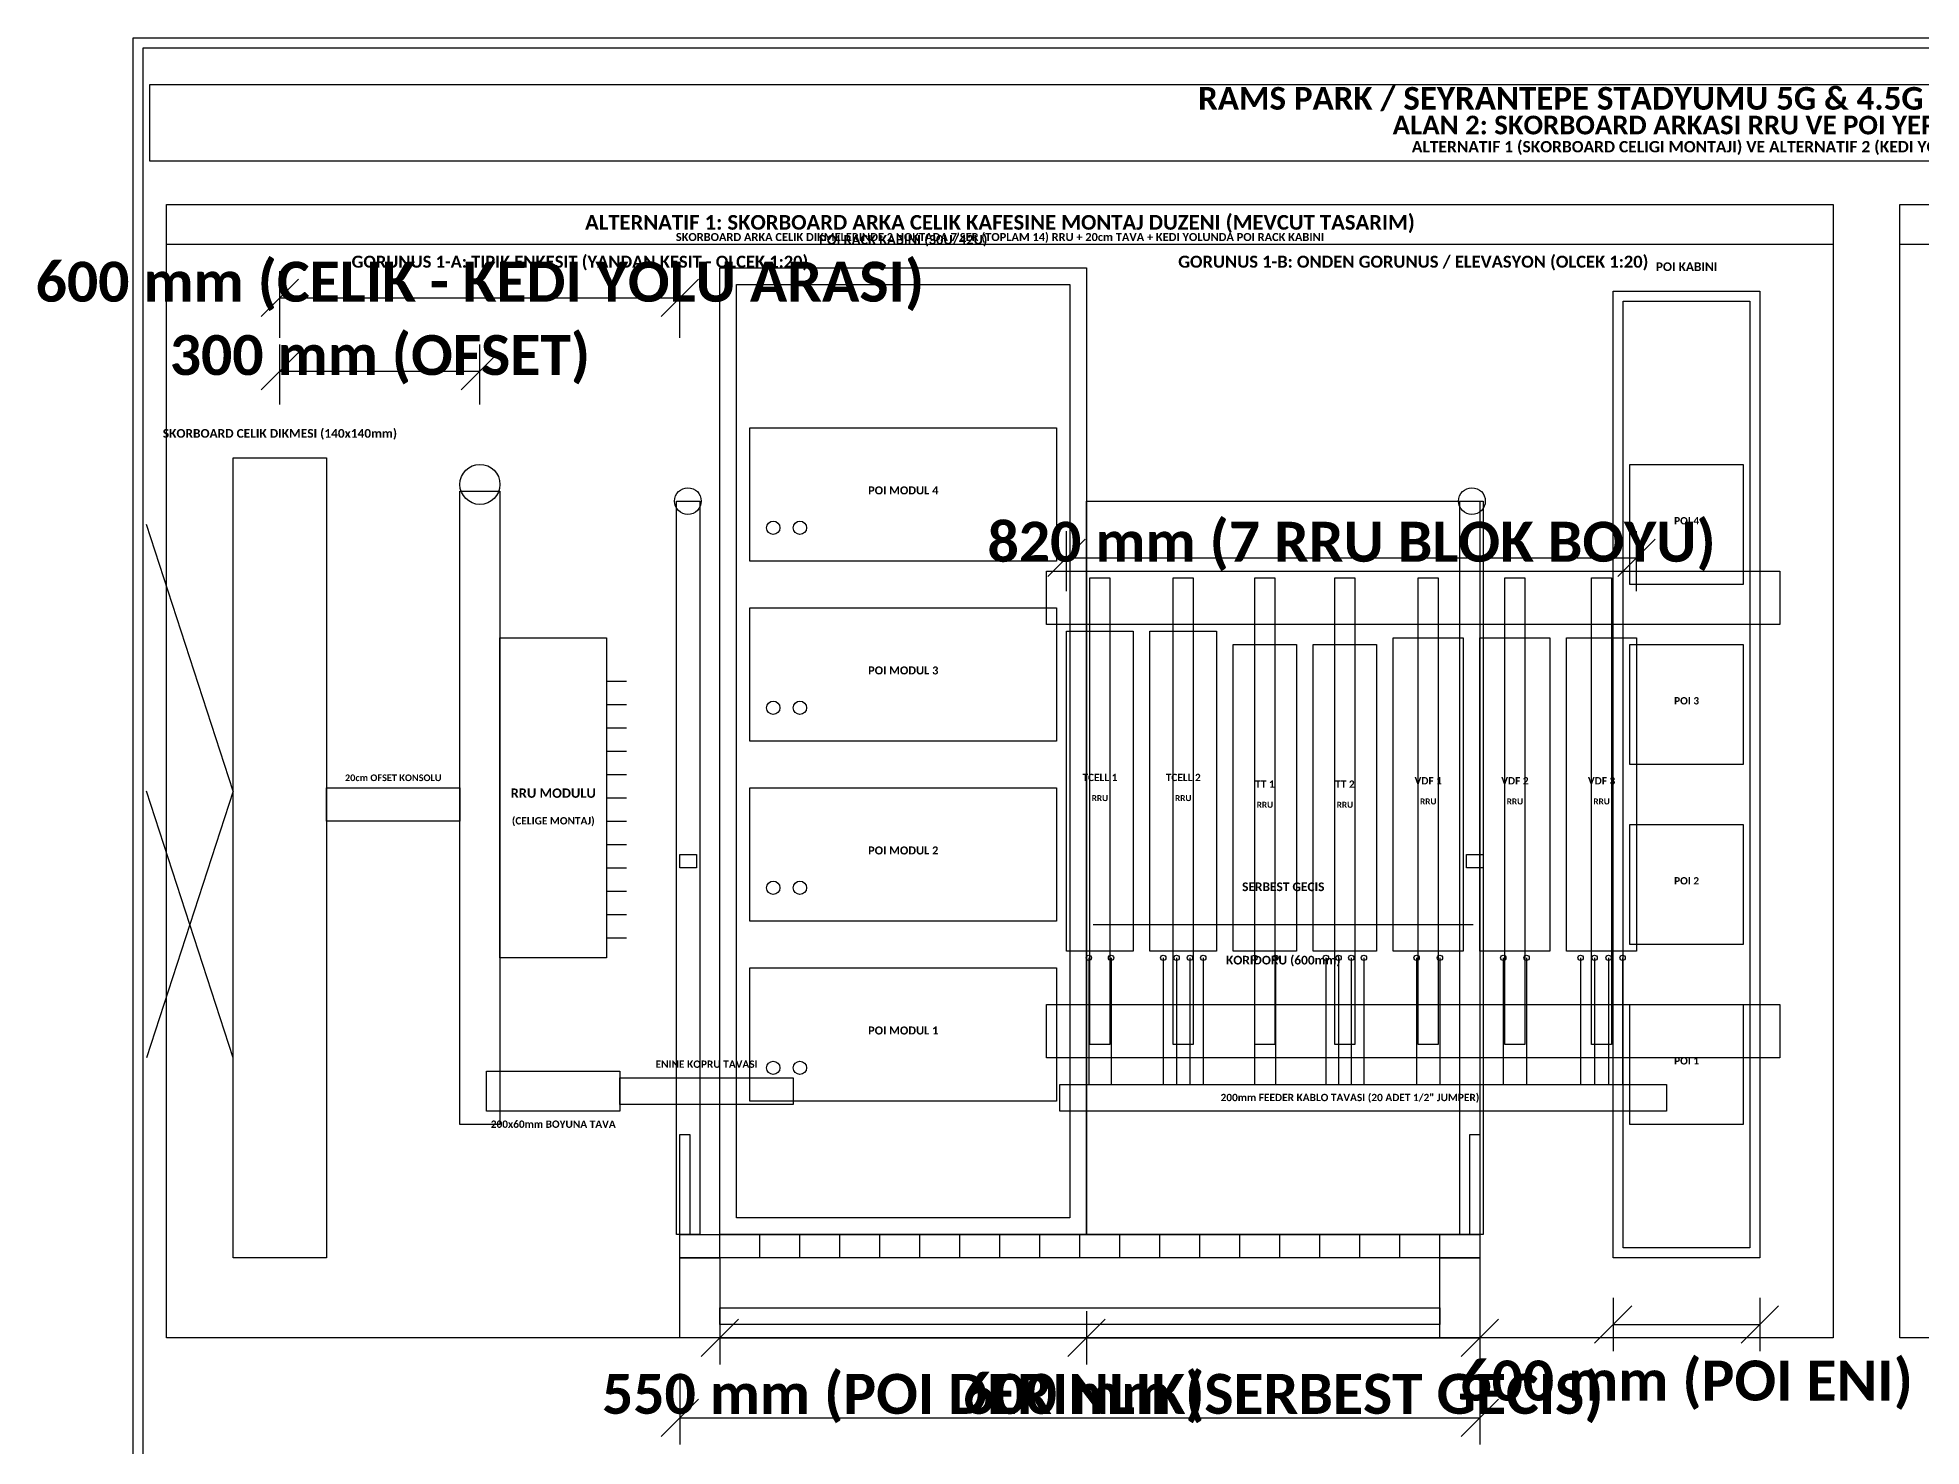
# Model space of a CAD drawing. Header units: metres. Extents: x -2.74 to 2.69, y -1.1 to 3.22.
# Drawn here: x -2.743 to 0.082, y 1.087 to 3.2 of the extents above; entities that cross this region are included whole.
import ezdxf
from ezdxf.enums import TextEntityAlignment as Align

# ---------------------------------------------------------------- set-up
doc = ezdxf.new("R2010")
doc.units = ezdxf.units.M
doc.linetypes.add('DASHED', pattern=[10, 5, -5])
for name, color, linetype in [('CELIK_KIRIS_KOLON', 9, 'CONTINUOUS'), ('EKP_POI_MODULLERI', 40, 'CONTINUOUS'), ('EKP_POI_TASIYICI_SASE', 30, 'CONTINUOUS'), ('EKP_TURK_TELEKOM_RRU', 4, 'CONTINUOUS'), ('EKP_TURKCELL_RRU', 5, 'CONTINUOUS'), ('EKP_VODAFONE_RRU', 1, 'CONTINUOUS'), ('KABLO_TAVALARI', 6, 'CONTINUOUS'), ('KORKULUK_KAPI', 4, 'CONTINUOUS'), ('METIN_BILGI', 7, 'CONTINUOUS'), ('MONTAJ_BORULARI', 2, 'CONTINUOUS'), ('OLCULER', 1, 'CONTINUOUS'), ('YURUYUS_KORIDORU', 3, 'DASHED'), ('ZEMIN_PLATFORM', 8, 'CONTINUOUS')]:
    doc.layers.add(name, color=color, linetype=linetype)
doc.styles.get("Standard").update_dxf_attribs({"font": 'calibrib.ttf'})

msp = doc.modelspace()

# ---------------------------------------------------------------- linework, layer by layer
at = {"layer": 'CELIK_KIRIS_KOLON'}
for p, q in [((-2.45, 2.07), (-2.58, 2.47)), ((-2.45, 1.67), (-2.58, 2.07)), ((-2.45, 2.07), (-2.58, 1.67))]:
    msp.add_line(p, q, dxfattribs=at)
for points in [[(-2.45, 1.37), (-2.45, 2.57), (-2.31, 2.57), (-2.31, 1.37)], [(-1.23, 2.32), (-1.23, 2.4), (-0.13, 2.4), (-0.13, 2.32)], [(-1.23, 1.67), (-1.23, 1.75), (-0.13, 1.75), (-0.13, 1.67)], [(-1.78, 1.25), (-1.78, 1.37), (-1.72, 1.37), (-1.72, 1.25)], [(-0.64, 1.25), (-0.64, 1.37), (-0.58, 1.37), (-0.58, 1.25)], [(-1.72, 1.27), (-1.72, 1.295), (-0.64, 1.295), (-0.64, 1.27)]]:
    msp.add_lwpolyline(points, close=True, dxfattribs=at)
at = {"layer": 'EKP_POI_MODULLERI'}
for points in [[(-1.675, 2.415), (-1.675, 2.615), (-1.215, 2.615), (-1.215, 2.415)], [(-0.355, 2.38), (-0.355, 2.56), (-0.185, 2.56), (-0.185, 2.38)], [(-1.675, 2.145), (-1.675, 2.345), (-1.215, 2.345), (-1.215, 2.145)], [(-0.355, 2.11), (-0.355, 2.29), (-0.185, 2.29), (-0.185, 2.11)], [(-1.675, 1.875), (-1.675, 2.075), (-1.215, 2.075), (-1.215, 1.875)], [(-0.355, 1.84), (-0.355, 2.02), (-0.185, 2.02), (-0.185, 1.84)], [(-1.675, 1.605), (-1.675, 1.805), (-1.215, 1.805), (-1.215, 1.605)], [(-0.355, 1.57), (-0.355, 1.75), (-0.185, 1.75), (-0.185, 1.57)]]:
    msp.add_lwpolyline(points, close=True, dxfattribs=at)
for centre in [(-1.64, 2.465), (-1.6, 2.465), (-1.64, 2.195), (-1.6, 2.195), (-1.64, 1.925), (-1.6, 1.925), (-1.64, 1.655), (-1.6, 1.655)]:
    msp.add_circle(centre, 0.01, dxfattribs=at)
at = {"layer": 'EKP_POI_TASIYICI_SASE'}
for points in [[(-1.72, 1.405), (-1.72, 2.855), (-1.17, 2.855), (-1.17, 1.405)], [(-1.695, 1.43), (-1.695, 2.83), (-1.195, 2.83), (-1.195, 1.43)], [(-0.38, 1.37), (-0.38, 2.82), (-0.16, 2.82), (-0.16, 1.37)], [(-0.365, 1.385), (-0.365, 2.805), (-0.175, 2.805), (-0.175, 1.385)]]:
    msp.add_lwpolyline(points, close=True, dxfattribs=at)
at = {"layer": 'EKP_TURK_TELEKOM_RRU'}
for points in [[(-0.95, 1.83), (-0.95, 2.29), (-0.855, 2.29), (-0.855, 1.83)], [(-0.83, 1.83), (-0.83, 2.29), (-0.735, 2.29), (-0.735, 1.83)]]:
    msp.add_lwpolyline(points, close=True, dxfattribs=at)
at = {"layer": 'EKP_TURKCELL_RRU'}
for p, q in [((-1.89, 2.235), (-1.86, 2.235)), ((-1.89, 2.2), (-1.86, 2.2)), ((-1.89, 2.165), (-1.86, 2.165)), ((-1.89, 2.13), (-1.86, 2.13)), ((-1.89, 2.095), (-1.86, 2.095)), ((-1.89, 2.06), (-1.86, 2.06)), ((-1.89, 2.025), (-1.86, 2.025)), ((-1.89, 1.99), (-1.86, 1.99)), ((-1.89, 1.955), (-1.86, 1.955)), ((-1.89, 1.92), (-1.86, 1.92)), ((-1.89, 1.885), (-1.86, 1.885)), ((-1.89, 1.85), (-1.86, 1.85))]:
    msp.add_line(p, q, dxfattribs=at)
for points in [[(-2.05, 1.82), (-2.05, 2.3), (-1.89, 2.3), (-1.89, 1.82)], [(-1.2, 1.83), (-1.2, 2.31), (-1.1, 2.31), (-1.1, 1.83)], [(-1.075, 1.83), (-1.075, 2.31), (-0.975, 2.31), (-0.975, 1.83)]]:
    msp.add_lwpolyline(points, close=True, dxfattribs=at)
at = {"layer": 'EKP_VODAFONE_RRU'}
for points in [[(-0.71, 1.83), (-0.71, 2.3), (-0.605, 2.3), (-0.605, 1.83)], [(-0.58, 1.83), (-0.58, 2.3), (-0.475, 2.3), (-0.475, 1.83)], [(-0.45, 1.83), (-0.45, 2.3), (-0.345, 2.3), (-0.345, 1.83)]]:
    msp.add_lwpolyline(points, close=True, dxfattribs=at)
at = {"layer": 'KABLO_TAVALARI'}
for p, q in [((-1.1667, 1.82), (-1.1667, 1.63)), ((-1.1333, 1.82), (-1.1333, 1.63)), ((-1.055, 1.82), (-1.055, 1.63)), ((-1.035, 1.82), (-1.035, 1.63)), ((-1.015, 1.82), (-1.015, 1.63)), ((-0.995, 1.82), (-0.995, 1.63)), ((-0.9183, 1.82), (-0.9183, 1.63)), ((-0.8867, 1.82), (-0.8867, 1.63)), ((-0.811, 1.82), (-0.811, 1.63)), ((-0.792, 1.82), (-0.792, 1.63)), ((-0.773, 1.82), (-0.773, 1.63)), ((-0.754, 1.82), (-0.754, 1.63)), ((-0.675, 1.82), (-0.675, 1.63)), ((-0.64, 1.82), (-0.64, 1.63)), ((-0.545, 1.82), (-0.545, 1.63)), ((-0.51, 1.82), (-0.51, 1.63)), ((-0.429, 1.82), (-0.429, 1.63)), ((-0.408, 1.82), (-0.408, 1.63)), ((-0.387, 1.82), (-0.387, 1.63)), ((-0.366, 1.82), (-0.366, 1.63))]:
    msp.add_line(p, q, dxfattribs=at)
for points in [[(-2.07, 1.59), (-2.07, 1.65), (-1.87, 1.65), (-1.87, 1.59)], [(-1.87, 1.6), (-1.87, 1.64), (-1.61, 1.64), (-1.61, 1.6)], [(-1.21, 1.59), (-1.21, 1.63), (-0.3, 1.63), (-0.3, 1.59)]]:
    msp.add_lwpolyline(points, close=True, dxfattribs=at)
for centre in [(-1.1667, 1.82), (-1.1333, 1.82), (-1.055, 1.82), (-1.035, 1.82), (-1.015, 1.82), (-0.995, 1.82), (-0.9183, 1.82), (-0.8867, 1.82), (-0.811, 1.82), (-0.792, 1.82), (-0.773, 1.82), (-0.754, 1.82), (-0.675, 1.82), (-0.64, 1.82), (-0.545, 1.82), (-0.51, 1.82), (-0.429, 1.82), (-0.408, 1.82), (-0.387, 1.82), (-0.366, 1.82)]:
    msp.add_circle(centre, 0.004, dxfattribs=at)
at = {"layer": 'KORKULUK_KAPI'}
for points in [[(-1.785, 1.405), (-1.785, 2.505), (-1.75, 2.505), (-1.75, 1.405)], [(-0.61, 1.405), (-0.61, 2.505), (-0.575, 2.505), (-0.575, 1.405)], [(-1.78, 1.955), (-1.78, 1.975), (-1.755, 1.975), (-1.755, 1.955)], [(-0.6, 1.955), (-0.6, 1.975), (-0.575, 1.975), (-0.575, 1.955)], [(-1.78, 1.405), (-1.78, 1.555), (-1.765, 1.555), (-1.765, 1.405)], [(-0.595, 1.405), (-0.595, 1.555), (-0.58, 1.555), (-0.58, 1.405)]]:
    msp.add_lwpolyline(points, close=True, dxfattribs=at)
for centre in [(-1.768, 2.505), (-0.592, 2.505)]:
    msp.add_circle(centre, 0.02, dxfattribs=at)
at = {"layer": 'METIN_BILGI'}
for points in [[(-2.6, -1.1), (-2.6, 3.2), (2.6, 3.2), (2.6, -1.1)], [(-2.585, -1.085), (-2.585, 3.185), (2.585, 3.185), (2.585, -1.085)], [(-2.575, 3.015), (-2.575, 3.13), (2.575, 3.13), (2.575, 3.015)], [(-2.55, 1.25), (-2.55, 2.95), (-0.05, 2.95), (-0.05, 1.25)], [(-2.55, 2.89), (-2.55, 2.95), (-0.05, 2.95), (-0.05, 2.89)], [(0.05, 1.25), (0.05, 2.95), (2.55, 2.95), (2.55, 1.25)], [(0.05, 2.89), (0.05, 2.95), (2.55, 2.95), (2.55, 2.89)]]:
    msp.add_lwpolyline(points, close=True, dxfattribs=at)
at = {"layer": 'MONTAJ_BORULARI'}
for points in [[(-2.11, 1.57), (-2.11, 2.52), (-2.05, 2.52), (-2.05, 1.57)], [(-1.165, 1.69), (-1.165, 2.39), (-1.135, 2.39), (-1.135, 1.69)], [(-1.04, 1.69), (-1.04, 2.39), (-1.01, 2.39), (-1.01, 1.69)], [(-0.9175, 1.69), (-0.9175, 2.39), (-0.8875, 2.39), (-0.8875, 1.69)], [(-0.7975, 1.69), (-0.7975, 2.39), (-0.7675, 2.39), (-0.7675, 1.69)], [(-0.6725, 1.69), (-0.6725, 2.39), (-0.6425, 2.39), (-0.6425, 1.69)], [(-0.5425, 1.69), (-0.5425, 2.39), (-0.5125, 2.39), (-0.5125, 1.69)], [(-0.4125, 1.69), (-0.4125, 2.39), (-0.3825, 2.39), (-0.3825, 1.69)], [(-2.31, 2.025), (-2.31, 2.075), (-2.11, 2.075), (-2.11, 2.025)]]:
    msp.add_lwpolyline(points, close=True, dxfattribs=at)
msp.add_circle((-2.08, 2.53), 0.03, dxfattribs=at)
at = {"layer": 'OLCULER'}
for p, q in [((-2.408, 2.782), (-2.352, 2.838)), ((-2.38, 2.75), (-2.38, 2.85)), ((-1.808, 2.782), (-1.752, 2.838)), ((-1.78, 2.75), (-1.78, 2.85)), ((-2.38, 2.81), (-1.78, 2.81)), ((-2.408, 2.672), (-2.352, 2.728)), ((-2.38, 2.65), (-2.38, 2.74)), ((-2.108, 2.672), (-2.052, 2.728)), ((-2.08, 2.65), (-2.08, 2.74)), ((-2.38, 2.7), (-2.08, 2.7)), ((-1.2, 2.37), (-1.2, 2.46)), ((-0.345, 2.37), (-0.345, 2.46)), ((-1.228, 2.392), (-1.172, 2.448)), ((-0.373, 2.392), (-0.317, 2.448)), ((-1.2, 2.42), (-0.345, 2.42)), ((-0.38, 1.31), (-0.38, 1.23)), ((-0.16, 1.31), (-0.16, 1.23)), ((-1.748, 1.222), (-1.692, 1.278)), ((-1.72, 1.29), (-1.72, 1.21)), ((-1.198, 1.222), (-1.142, 1.278)), ((-1.198, 1.222), (-1.142, 1.278)), ((-1.17, 1.29), (-1.17, 1.21)), ((-1.17, 1.29), (-1.17, 1.21)), ((-0.608, 1.222), (-0.552, 1.278)), ((-0.58, 1.29), (-0.58, 1.21)), ((-0.408, 1.242), (-0.352, 1.298)), ((-0.188, 1.242), (-0.132, 1.298)), ((-1.72, 1.25), (-1.17, 1.25)), ((-1.17, 1.25), (-0.58, 1.25)), ((-0.38, 1.27), (-0.16, 1.27)), ((-1.78, 1.19), (-1.78, 1.09)), ((-0.58, 1.19), (-0.58, 1.09)), ((-1.808, 1.102), (-1.752, 1.158)), ((-0.608, 1.102), (-0.552, 1.158)), ((-1.78, 1.13), (-0.58, 1.13))]:
    msp.add_line(p, q, dxfattribs=at)
at = {"layer": 'YURUYUS_KORIDORU'}
msp.add_line((-1.16, 1.87), (-0.59, 1.87), dxfattribs=at)
msp.add_lwpolyline([(-1.17, 1.405), (-1.17, 2.505), (-0.58, 2.505), (-0.58, 1.405)], close=True, dxfattribs=at)
at = {"layer": 'ZEMIN_PLATFORM'}
for p, q in [((-1.72, 1.37), (-1.72, 1.405)), ((-1.66, 1.37), (-1.66, 1.405)), ((-1.6, 1.37), (-1.6, 1.405)), ((-1.54, 1.37), (-1.54, 1.405)), ((-1.48, 1.37), (-1.48, 1.405)), ((-1.42, 1.37), (-1.42, 1.405)), ((-1.36, 1.37), (-1.36, 1.405)), ((-1.3, 1.37), (-1.3, 1.405)), ((-1.24, 1.37), (-1.24, 1.405)), ((-1.18, 1.37), (-1.18, 1.405)), ((-1.12, 1.37), (-1.12, 1.405)), ((-1.06, 1.37), (-1.06, 1.405)), ((-1, 1.37), (-1, 1.405)), ((-0.94, 1.37), (-0.94, 1.405)), ((-0.88, 1.37), (-0.88, 1.405)), ((-0.82, 1.37), (-0.82, 1.405)), ((-0.76, 1.37), (-0.76, 1.405)), ((-0.7, 1.37), (-0.7, 1.405)), ((-0.64, 1.37), (-0.64, 1.405))]:
    msp.add_line(p, q, dxfattribs=at)
msp.add_lwpolyline([(-1.78, 1.37), (-1.78, 1.405), (-0.58, 1.405), (-0.58, 1.37)], close=True, dxfattribs=at)

# ---------------------------------------------------------------- texts
at = {"layer": 'METIN_BILGI'}
for s, height, p in [('RAMS PARK / SEYRANTEPE STADYUMU 5G & 4.5G TELEKOMUNIKASYON KEDI YOLU SISTEMI', 0.034, (0, 3.092)), ('ALAN 2: SKORBOARD ARKASI RRU VE POI YERLESIM KESITLERI (DETAY PAFTASI)', 0.028, (0, 3.055)), ('ALTERNATIF 1 (SKORBOARD CELIGI MONTAJI) VE ALTERNATIF 2 (KEDI YOLU TABLALI MONTAJ) KARSILASTIRMALI ENKESITLERI', 0.017, (0, 3.028)), ('ALTERNATIF 1: SKORBOARD ARKA CELIK KAFESINE MONTAJ DUZENI (MEVCUT TASARIM)', 0.022, (-1.3, 2.912)), ("SKORBOARD ARKA CELIK DIKMELERINDE 2 NOKTADA 7'SER (TOPLAM 14) RRU + 20cm TAVA + KEDI YOLUNDA POI RACK KABINI", 0.012, (-1.3, 2.895)), ('POI RACK KABINI (30U/42U)', 0.014, (-1.445, 2.89)), ('GORUNUS 1-A: TIPIK ENKESIT (YANDAN KESIT - OLCEK 1:20)', 0.018, (-1.93, 2.855)), ('GORUNUS 1-B: ONDEN GORUNUS / ELEVASYON (OLCEK 1:20)', 0.018, (-0.68, 2.855)), ('POI KABINI', 0.013, (-0.27, 2.85)), ('SKORBOARD CELIK DIKMESI (140x140mm)', 0.013, (-2.38, 2.6)), ('POI MODUL 4', 0.012, (-1.445, 2.515)), ('POI 4', 0.011, (-0.27, 2.47)), ('POI MODUL 3', 0.012, (-1.445, 2.245)), ('POI 3', 0.011, (-0.27, 2.2)), ('20cm OFSET KONSOLU', 0.01, (-2.21, 2.085)), ('TCELL 1', 0.011, (-1.15, 2.085)), ('TCELL 2', 0.011, (-1.025, 2.085)), ('VDF 1', 0.011, (-0.6575, 2.08)), ('VDF 2', 0.011, (-0.5275, 2.08)), ('VDF 3', 0.011, (-0.3975, 2.08)), ('RRU MODULU', 0.014, (-1.97, 2.06)), ('RRU', 0.009, (-1.15, 2.055)), ('RRU', 0.009, (-1.025, 2.055)), ('TT 1', 0.011, (-0.9025, 2.075)), ('TT 2', 0.011, (-0.7825, 2.075)), ('RRU', 0.009, (-0.9025, 2.045)), ('RRU', 0.009, (-0.7825, 2.045)), ('RRU', 0.009, (-0.6575, 2.05)), ('RRU', 0.009, (-0.5275, 2.05)), ('RRU', 0.009, (-0.3975, 2.05)), ('(CELIGE MONTAJ)', 0.011, (-1.97, 2.02)), ('POI MODUL 2', 0.012, (-1.445, 1.975)), ('POI 2', 0.011, (-0.27, 1.93)), ('POI MODUL 1', 0.012, (-1.445, 1.705)), ('POI 1', 0.011, (-0.27, 1.66)), ('ENINE KOPRU TAVASI', 0.011, (-1.74, 1.655)), ('200mm FEEDER KABLO TAVASI (20 ADET 1/2" JUMPER)', 0.011, (-0.775, 1.605)), ('200x60mm BOYUNA TAVA', 0.011, (-1.97, 1.565))]:
    msp.add_text(s, height=height, dxfattribs=at).set_placement(p, align=Align.CENTER)
at = {"layer": 'OLCULER'}
for s, p in [('600 mm (CELIK - KEDI YOLU ARASI)', (-2.08, 2.834)), ('300 mm (OFSET)', (-2.23, 2.724)), ('820 mm (7 RRU BLOK BOYU)', (-0.7725, 2.444)), ('600 mm (POI ENI)', (-0.27, 1.186)), ('550 mm (POI DERINLIK)', (-1.445, 1.166)), ('600 mm (SERBEST GECIS)', (-0.875, 1.166))]:
    msp.add_text(s, height=0.06, dxfattribs=at).set_placement(p, align=Align.MIDDLE_CENTER)
at = {"layer": 'YURUYUS_KORIDORU'}
for s, p in [('SERBEST GECIS', (-0.875, 1.92)), ('KORIDORU (600mm)', (-0.875, 1.81))]:
    msp.add_text(s, height=0.013, dxfattribs=at).set_placement(p, align=Align.CENTER)

doc.saveas('drawing.dxf')
